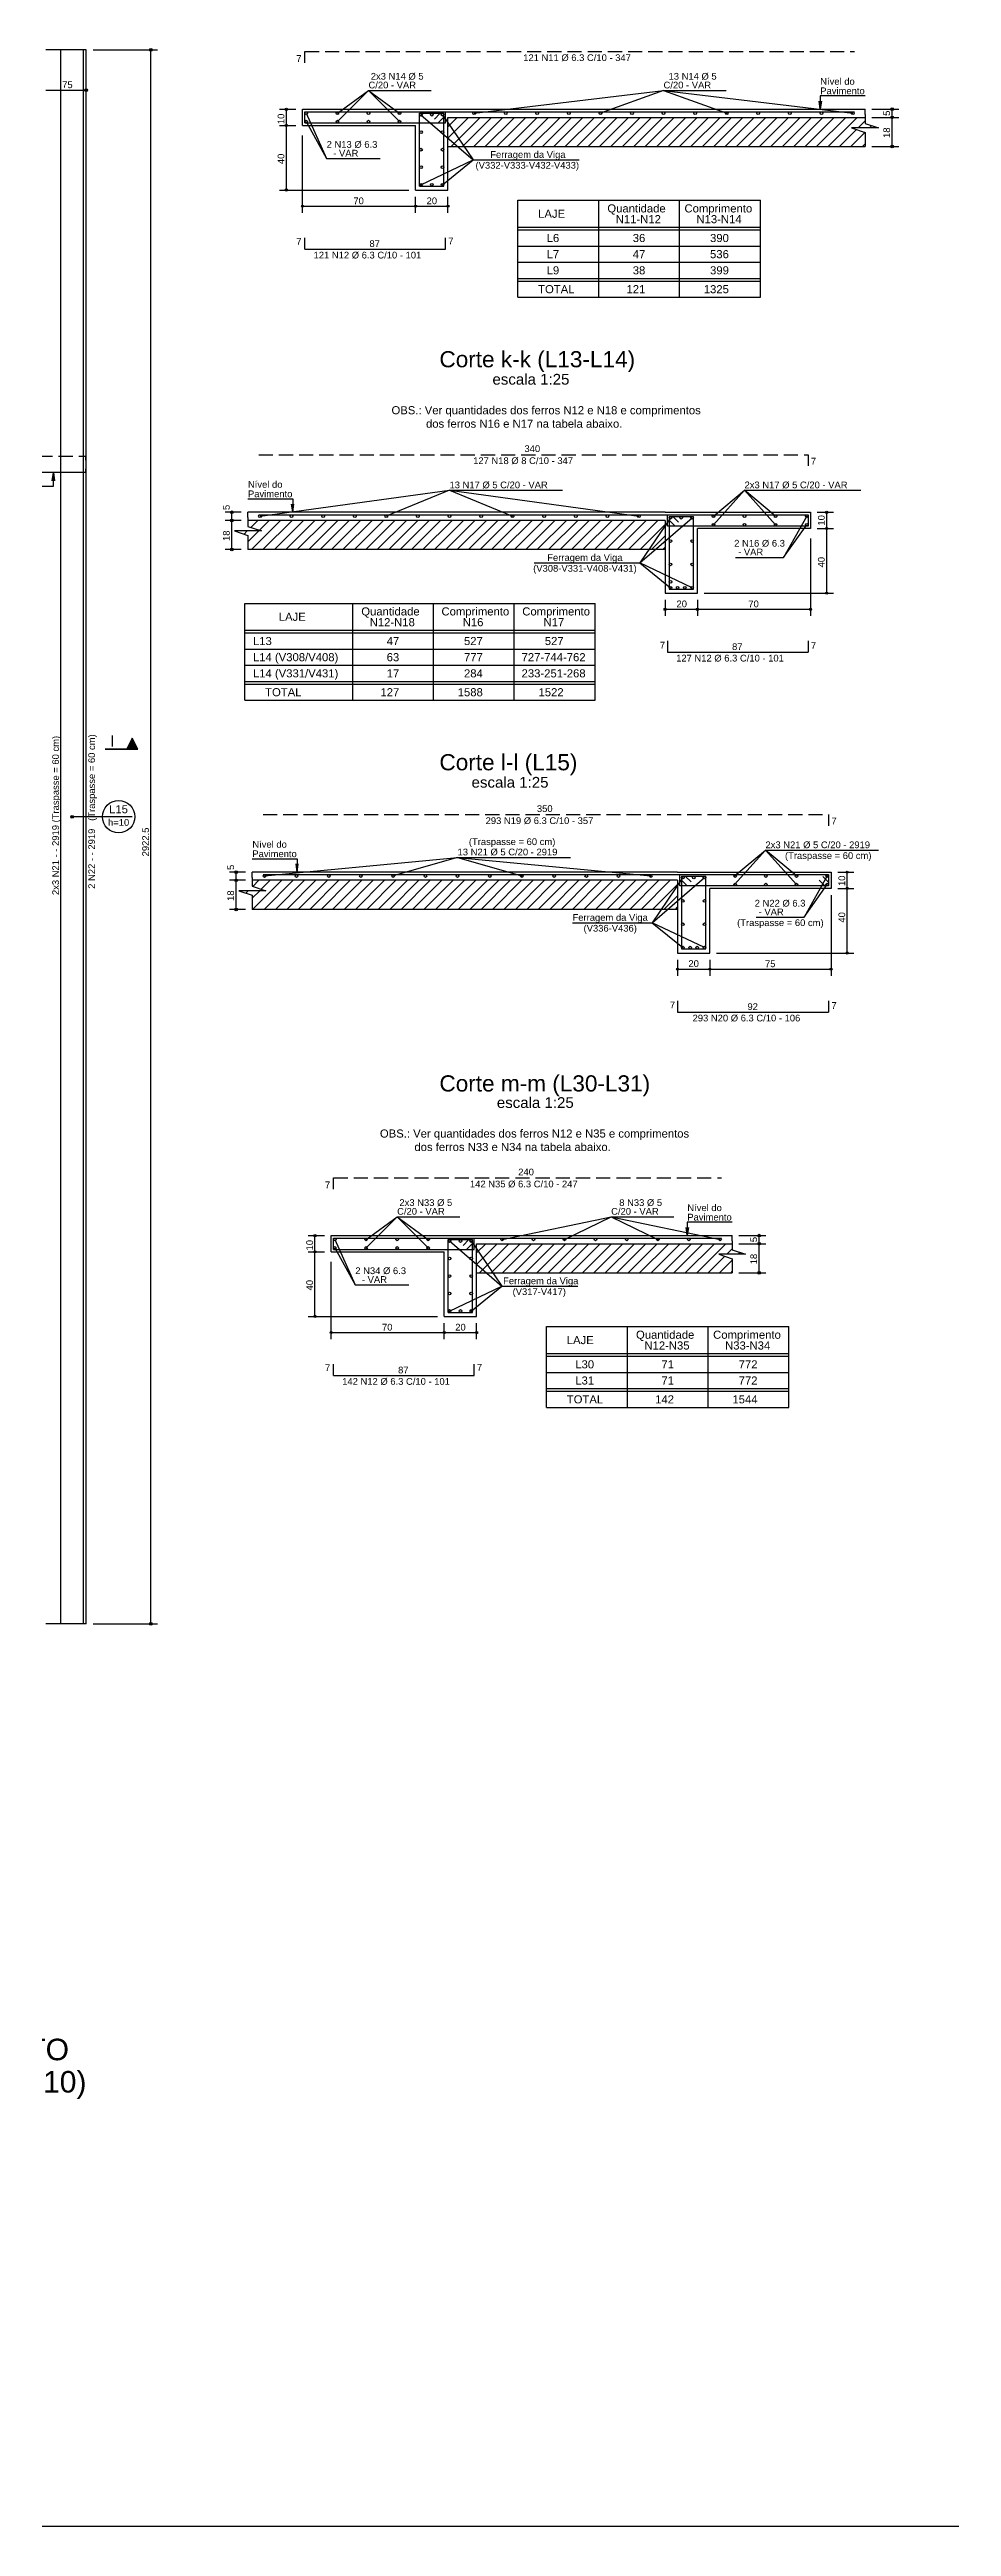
# Model space of a CAD drawing. Extents: x 544 to 914, y -40 to 56.
# Drawn here: x 828.2 to 850.5, y -39.5 to 21.8 of the extents above; entities that cross this region are included whole.
import ezdxf

# ---------------------------------------------------------------- set-up
doc = ezdxf.new("R2010")
doc.units = 0
doc.header["$LTSCALE"] = 0.5
doc.header["$MEASUREMENT"] = 0
doc.linetypes.add('ESTILO_TQS_0001', pattern=[1, 0.7, -0.3])
doc.layers.get('0').update_dxf_attribs({"linetype": 'CONTINUOUS'})
for name, color, linetype in [('2', 1, 'CONTINUOUS'), ('3', 1, 'CONTINUOUS'), ('6', 6, 'CONTINUOUS')]:
    doc.layers.add(name, color=color, linetype=linetype)
doc.styles.add('TQS_ARIAL', font='arial.ttf')

msp = doc.modelspace()

# ---------------------------------------------------------------- linework, layer by layer
msp.add_lwpolyline([(783.812, 56.041), (914.246, 56.041), (914.246, -39.528), (783.812, -39.528)], close=True)
at = {"layer": '2', "linetype": 'Continuous'}
for p, q in [((829.122, 21.778), (828.122, 21.778)), ((829.122, -17.188), (829.122, 21.778)), ((829.288, 21.778), (830.888, 21.778)), ((830.722, -17.188), (830.722, 21.778)), ((828.122, 20.778), (829.122, 20.778)), ((833.907, 20.305), (834.307, 20.305)), ((834.074, 19.905), (834.074, 20.305)), ((834.474, 20.305), (837.274, 20.305)), ((834.474, 19.905), (834.474, 20.305)), ((835.337, 20.211), (836.107, 20.771)), ((836.107, 20.771), (835.337, 19.998)), ((836.107, 20.771), (837.657, 20.771)), ((836.107, 20.771), (836.877, 20.211)), ((836.877, 19.998), (836.107, 20.771)), ((837.274, 20.305), (838.074, 20.305)), ((838.074, 20.305), (848.4, 20.305)), ((838.722, 20.211), (843.411, 20.771)), ((843.411, 20.771), (841.848, 20.211)), ((843.411, 20.771), (844.961, 20.771)), ((843.411, 20.771), (848.1, 20.211)), ((843.411, 20.771), (844.974, 20.211)), ((848.4, 20.178), (848.4, 20.305)), ((848.567, 20.305), (849.234, 20.305)), ((849.067, 20.105), (849.067, 20.305)), ((833.907, 19.905), (834.307, 19.905)), ((834.074, 18.305), (834.074, 19.905)), ((834.474, 19.905), (837.274, 19.905)), ((834.474, 17.738), (834.474, 19.658)), ((834.567, 20.211), (835.072, 19.084)), ((834.567, 19.998), (835.072, 19.084)), ((837.274, 18.305), (837.274, 19.905)), ((837.407, 20.171), (838.701, 19.051)), ((837.94, 20.171), (838.701, 19.051)), ((838.074, 18.305), (838.074, 20.105)), ((838.074, 20.105), (848.4, 20.105)), ((838.074, 19.591), (838.587, 20.105)), ((838.074, 19.874), (838.304, 20.105)), ((838.15, 19.385), (838.87, 20.105)), ((838.433, 19.385), (839.153, 20.105)), ((838.715, 19.385), (839.435, 20.105)), ((838.998, 19.385), (839.718, 20.105)), ((839.281, 19.385), (840.001, 20.105)), ((839.564, 19.385), (840.284, 20.105)), ((839.847, 19.385), (840.567, 20.105)), ((840.13, 19.385), (840.85, 20.105)), ((840.412, 19.385), (841.132, 20.105)), ((840.695, 19.385), (841.415, 20.105)), ((840.978, 19.385), (841.698, 20.105)), ((841.261, 19.385), (841.981, 20.105)), ((841.544, 19.385), (842.264, 20.105)), ((841.827, 19.385), (842.547, 20.105)), ((842.11, 19.385), (842.83, 20.105)), ((842.392, 19.385), (843.112, 20.105)), ((842.675, 19.385), (843.395, 20.105)), ((842.958, 19.385), (843.678, 20.105)), ((843.241, 19.385), (843.961, 20.105)), ((843.524, 19.385), (844.244, 20.105)), ((843.807, 19.385), (844.527, 20.105)), ((844.089, 19.385), (844.809, 20.105)), ((844.372, 19.385), (845.092, 20.105)), ((844.655, 19.385), (845.375, 20.105)), ((844.938, 19.385), (845.658, 20.105)), ((845.221, 19.385), (845.941, 20.105)), ((845.504, 19.385), (846.224, 20.105)), ((845.786, 19.385), (846.506, 20.105)), ((846.069, 19.385), (846.789, 20.105)), ((846.352, 19.385), (847.072, 20.105)), ((846.635, 19.385), (847.355, 20.105)), ((846.918, 19.385), (847.638, 20.105)), ((847.201, 19.385), (847.921, 20.105)), ((847.484, 19.385), (848.204, 20.105)), ((847.766, 19.385), (848.187, 19.805)), ((848.049, 19.385), (848.399, 19.734)), ((848.226, 19.845), (848.4, 20.018)), ((848.509, 19.845), (848.565, 19.901)), ((848.567, 20.105), (849.234, 20.105)), ((849.067, 19.385), (849.067, 20.105)), ((835.072, 19.084), (836.397, 19.084)), ((837.407, 18.438), (838.701, 19.051)), ((837.94, 18.438), (838.701, 19.051)), ((838.074, 19.385), (848.4, 19.385)), ((838.701, 19.051), (841.322, 19.051)), ((848.332, 19.385), (848.4, 19.453)), ((848.4, 19.511), (848.4, 19.385)), ((848.567, 19.385), (849.234, 19.385)), ((833.907, 18.305), (837.107, 18.305)), ((834.474, 17.905), (837.274, 17.905)), ((837.274, 18.305), (838.074, 18.305)), ((837.274, 17.738), (837.274, 18.138)), ((837.274, 17.905), (838.074, 17.905)), ((838.074, 17.738), (838.074, 18.138)), ((839.807, 18.051), (845.807, 18.051)), ((839.807, 16.118), (839.807, 18.051)), ((839.807, 16.118), (839.807, 17.785)), ((841.807, 16.118), (841.807, 18.051)), ((841.807, 16.118), (841.807, 17.785)), ((841.807, 16.118), (841.807, 17.785)), ((841.807, 16.118), (841.807, 17.785)), ((843.807, 16.118), (843.807, 18.051)), ((843.807, 16.118), (843.807, 17.785)), ((843.807, 16.118), (843.807, 17.785)), ((845.807, 16.118), (845.807, 18.051)), ((845.807, 16.118), (845.807, 17.785)), ((839.807, 17.385), (845.807, 17.385)), ((839.807, 17.385), (841.807, 17.385)), ((839.807, 17.318), (845.807, 17.318)), ((839.807, 17.318), (841.807, 17.318)), ((839.807, 16.918), (845.807, 16.918)), ((839.807, 16.518), (845.807, 16.518)), ((839.807, 15.651), (839.807, 16.118)), ((839.807, 15.651), (839.807, 16.118)), ((839.807, 16.118), (845.807, 16.118)), ((839.807, 16.051), (845.807, 16.051)), ((841.807, 15.651), (841.807, 16.118)), ((841.807, 15.651), (841.807, 16.118)), ((841.807, 15.651), (841.807, 16.118)), ((841.807, 15.651), (841.807, 16.118)), ((841.807, 15.651), (841.807, 16.118)), ((843.807, 15.651), (843.807, 16.118)), ((843.807, 15.651), (843.807, 16.118)), ((843.807, 15.651), (843.807, 16.118)), ((843.807, 15.651), (843.807, 16.118)), ((845.807, 15.651), (845.807, 16.118)), ((845.807, 15.651), (845.807, 16.118)), ((839.807, 15.651), (845.807, 15.651)), ((839.807, 15.651), (841.807, 15.651)), ((833.422, 10.235), (838.112, 10.873)), ((838.112, 10.873), (836.549, 10.235)), ((838.112, 10.873), (840.908, 10.873)), ((838.112, 10.873), (842.802, 10.235)), ((838.112, 10.873), (839.675, 10.235)), ((844.646, 10.235), (845.416, 10.873)), ((845.416, 10.873), (844.646, 10.022)), ((845.416, 10.873), (848.293, 10.873)), ((846.186, 10.235), (845.416, 10.873)), ((845.416, 10.873), (846.186, 10.022)), ((832.956, 10.328), (832.556, 10.328)), ((832.956, 10.128), (832.556, 10.128)), ((832.722, 10.128), (832.722, 10.328)), ((832.722, 9.408), (832.722, 10.128)), ((832.816, 9.859), (832.825, 9.868)), ((833.028, 9.789), (833.108, 9.868)), ((843.449, 10.328), (833.122, 10.328)), ((833.122, 10.202), (833.122, 10.328)), ((843.449, 10.128), (833.122, 10.128)), ((833.122, 9.6), (833.391, 9.868)), ((833.195, 9.955), (833.368, 10.128)), ((833.213, 9.408), (833.933, 10.128)), ((833.407, 9.885), (833.651, 10.128)), ((833.496, 9.408), (834.216, 10.128)), ((833.779, 9.408), (834.499, 10.128)), ((834.062, 9.408), (834.782, 10.128)), ((834.345, 9.408), (835.065, 10.128)), ((834.628, 9.408), (835.348, 10.128)), ((834.91, 9.408), (835.63, 10.128)), ((835.193, 9.408), (835.913, 10.128)), ((835.476, 9.408), (836.196, 10.128)), ((835.759, 9.408), (836.479, 10.128)), ((836.042, 9.408), (836.762, 10.128)), ((836.325, 9.408), (837.045, 10.128)), ((836.608, 9.408), (837.328, 10.128)), ((836.89, 9.408), (837.61, 10.128)), ((837.173, 9.408), (837.893, 10.128)), ((837.456, 9.408), (838.176, 10.128)), ((837.739, 9.408), (838.459, 10.128)), ((838.022, 9.408), (838.742, 10.128)), ((838.305, 9.408), (839.025, 10.128)), ((838.587, 9.408), (839.307, 10.128)), ((838.87, 9.408), (839.59, 10.128)), ((839.153, 9.408), (839.873, 10.128)), ((839.436, 9.408), (840.156, 10.128)), ((839.719, 9.408), (840.439, 10.128)), ((840.002, 9.408), (840.722, 10.128)), ((840.285, 9.408), (841.005, 10.128)), ((840.567, 9.408), (841.287, 10.128)), ((840.85, 9.408), (841.57, 10.128)), ((841.133, 9.408), (841.853, 10.128)), ((841.416, 9.408), (842.136, 10.128)), ((841.699, 9.408), (842.419, 10.128)), ((841.982, 9.408), (842.702, 10.128)), ((842.264, 9.408), (842.984, 10.128)), ((842.547, 9.408), (843.267, 10.128)), ((843.582, 10.195), (842.822, 9.075)), ((842.822, 9.075), (844.116, 10.195)), ((842.83, 9.408), (843.449, 10.027)), ((843.449, 10.328), (844.249, 10.328)), ((843.449, 10.128), (843.449, 8.328)), ((844.249, 10.328), (847.049, 10.328)), ((847.049, 9.928), (844.249, 9.928)), ((844.249, 8.328), (844.249, 9.928)), ((846.956, 10.235), (846.384, 9.212)), ((846.384, 9.212), (846.956, 10.022)), ((847.049, 10.328), (847.049, 9.928)), ((847.216, 10.328), (847.616, 10.328)), ((847.216, 9.928), (847.616, 9.928)), ((847.449, 9.928), (847.449, 10.328)), ((847.449, 8.328), (847.449, 9.928)), ((832.956, 9.408), (832.556, 9.408)), ((833.122, 9.535), (833.122, 9.408)), ((843.449, 9.408), (833.122, 9.408)), ((843.113, 9.408), (843.449, 9.744)), ((843.396, 9.408), (843.449, 9.462)), ((845.195, 9.212), (846.384, 9.212)), ((847.049, 9.682), (847.049, 7.762)), ((840.208, 9.075), (842.822, 9.075)), ((842.822, 9.075), (843.582, 8.462)), ((844.116, 8.462), (842.822, 9.075)), ((833.049, 8.075), (841.716, 8.075)), ((833.049, 5.675), (833.049, 8.075)), ((835.716, 5.675), (835.716, 8.075)), ((837.716, 5.675), (837.716, 8.075)), ((839.716, 5.675), (839.716, 8.075)), ((841.716, 5.675), (841.716, 8.075)), ((843.449, 8.328), (844.249, 8.328)), ((843.449, 8.162), (843.449, 7.762)), ((844.249, 8.162), (844.249, 7.762)), ((844.416, 8.328), (847.616, 8.328)), ((833.049, 6.142), (833.049, 7.808)), ((833.049, 7.408), (841.716, 7.408)), ((833.049, 7.408), (835.716, 7.408)), ((835.716, 6.142), (835.716, 7.808)), ((835.716, 6.142), (835.716, 7.808)), ((835.716, 6.142), (835.716, 7.808)), ((837.716, 6.142), (837.716, 7.808)), ((837.716, 6.142), (837.716, 7.808)), ((841.716, 6.142), (841.716, 7.808)), ((843.449, 7.928), (844.249, 7.928)), ((844.249, 7.928), (847.049, 7.928)), ((833.049, 7.342), (841.716, 7.342)), ((833.049, 7.342), (835.716, 7.342)), ((833.049, 6.942), (841.716, 6.942)), ((833.049, 6.542), (841.716, 6.542)), ((833.049, 6.142), (841.716, 6.142)), ((833.049, 6.075), (841.716, 6.075)), ((833.049, 5.675), (841.716, 5.675)), ((833.049, 5.675), (835.716, 5.675)), ((829.455, 2.793), (828.775, 2.793)), ((845.164, 1.326), (845.934, 1.964)), ((845.934, 1.964), (845.164, 1.112)), ((845.934, 1.964), (848.734, 1.964)), ((846.704, 1.326), (845.934, 1.964)), ((845.934, 1.964), (846.704, 1.112)), ((833.064, 1.419), (832.664, 1.419)), ((832.83, 1.219), (832.83, 1.419)), ((843.757, 1.419), (833.23, 1.419)), ((833.23, 1.292), (833.23, 1.419)), ((833.53, 1.326), (838.312, 1.786)), ((838.312, 1.786), (836.718, 1.326)), ((838.312, 1.786), (841.108, 1.786)), ((838.312, 1.786), (843.093, 1.326)), ((838.312, 1.786), (839.906, 1.326)), ((843.89, 1.286), (843.13, 0.166)), ((843.13, 0.166), (844.424, 1.286)), ((843.757, 1.419), (844.557, 1.419)), ((844.557, 1.419), (847.557, 1.419)), ((847.464, 1.326), (846.892, 0.303)), ((847.557, 1.419), (847.557, 1.019)), ((847.724, 1.419), (848.124, 1.419)), ((847.957, 1.019), (847.957, 1.419)), ((833.064, 1.219), (832.664, 1.219)), ((832.83, 0.499), (832.83, 1.219)), ((833.074, 0.9), (833.133, 0.959)), ((843.757, 1.219), (833.23, 1.219)), ((833.23, 0.773), (833.416, 0.959)), ((833.23, 0.626), (833.23, 0.499)), ((833.239, 0.499), (833.959, 1.219)), ((833.241, 1.067), (833.393, 1.219)), ((833.453, 0.996), (833.676, 1.219)), ((833.522, 0.499), (834.242, 1.219)), ((833.804, 0.499), (834.524, 1.219)), ((834.087, 0.499), (834.807, 1.219)), ((834.37, 0.499), (835.09, 1.219)), ((834.653, 0.499), (835.373, 1.219)), ((834.936, 0.499), (835.656, 1.219)), ((835.219, 0.499), (835.939, 1.219)), ((835.502, 0.499), (836.222, 1.219)), ((835.784, 0.499), (836.504, 1.219)), ((836.067, 0.499), (836.787, 1.219)), ((836.35, 0.499), (837.07, 1.219)), ((836.633, 0.499), (837.353, 1.219)), ((836.916, 0.499), (837.636, 1.219)), ((837.199, 0.499), (837.919, 1.219)), ((837.481, 0.499), (838.201, 1.219)), ((837.764, 0.499), (838.484, 1.219)), ((838.047, 0.499), (838.767, 1.219)), ((838.33, 0.499), (839.05, 1.219)), ((838.613, 0.499), (839.333, 1.219)), ((838.896, 0.499), (839.616, 1.219)), ((839.178, 0.499), (839.898, 1.219)), ((839.461, 0.499), (840.181, 1.219)), ((839.744, 0.499), (840.464, 1.219)), ((840.027, 0.499), (840.747, 1.219)), ((840.31, 0.499), (841.03, 1.219)), ((840.593, 0.499), (841.313, 1.219)), ((840.876, 0.499), (841.596, 1.219)), ((841.158, 0.499), (841.878, 1.219)), ((841.441, 0.499), (842.161, 1.219)), ((841.724, 0.499), (842.444, 1.219)), ((842.007, 0.499), (842.727, 1.219)), ((842.29, 0.499), (843.01, 1.219)), ((842.573, 0.499), (843.293, 1.219)), ((842.855, 0.499), (843.575, 1.219)), ((843.138, 0.499), (843.757, 1.118)), ((843.421, 0.499), (843.757, 0.835)), ((843.757, 1.219), (843.757, -0.581)), ((847.557, 1.019), (844.557, 1.019)), ((844.557, -0.581), (844.557, 1.019)), ((846.892, 0.303), (847.464, 1.112)), ((847.557, 0.852), (847.557, -1.148)), ((847.724, 1.019), (848.124, 1.019)), ((847.957, -0.581), (847.957, 1.019)), ((833.064, 0.499), (832.664, 0.499)), ((843.757, 0.499), (833.23, 0.499)), ((841.158, 0.166), (843.13, 0.166)), ((843.13, 0.166), (843.89, -0.448)), ((844.424, -0.448), (843.13, 0.166)), ((843.704, 0.499), (843.757, 0.552)), ((845.703, 0.303), (846.892, 0.303)), ((843.757, -0.581), (844.557, -0.581)), ((844.724, -0.581), (848.124, -0.581)), ((843.757, -0.748), (843.757, -1.148)), ((843.757, -0.981), (844.557, -0.981)), ((844.557, -0.748), (844.557, -1.148)), ((844.557, -0.981), (847.557, -0.981)), ((836.046, -7.669), (836.816, -7.109)), ((836.816, -7.109), (836.046, -7.882)), ((836.816, -7.109), (838.366, -7.109)), ((836.816, -7.109), (837.586, -7.669)), ((837.586, -7.882), (836.816, -7.109)), ((839.419, -7.669), (842.114, -7.109)), ((840.959, -7.669), (842.114, -7.109)), ((842.114, -7.109), (843.664, -7.109)), ((842.114, -7.109), (844.809, -7.669)), ((842.114, -7.109), (843.269, -7.669)), ((834.616, -7.576), (835.016, -7.576)), ((834.783, -7.976), (834.783, -7.576)), ((835.183, -7.576), (837.983, -7.576)), ((835.183, -7.976), (835.183, -7.576)), ((835.276, -7.669), (835.781, -8.796)), ((835.276, -7.882), (835.781, -8.796)), ((837.983, -7.576), (838.783, -7.576)), ((838.116, -7.709), (839.41, -8.829)), ((838.649, -7.709), (839.41, -8.829)), ((838.783, -7.576), (845.109, -7.576)), ((838.783, -9.576), (838.783, -7.776)), ((838.783, -8.289), (839.296, -7.776)), ((838.783, -8.006), (839.013, -7.776)), ((838.783, -7.776), (845.109, -7.776)), ((838.859, -8.496), (839.579, -7.776)), ((839.142, -8.496), (839.862, -7.776)), ((839.424, -8.496), (840.144, -7.776)), ((839.707, -8.496), (840.427, -7.776)), ((839.99, -8.496), (840.71, -7.776)), ((840.273, -8.496), (840.993, -7.776)), ((840.556, -8.496), (841.276, -7.776)), ((840.839, -8.496), (841.559, -7.776)), ((841.122, -8.496), (841.842, -7.776)), ((841.404, -8.496), (842.124, -7.776)), ((841.687, -8.496), (842.407, -7.776)), ((841.97, -8.496), (842.69, -7.776)), ((842.253, -8.496), (842.973, -7.776)), ((842.536, -8.496), (843.256, -7.776)), ((842.819, -8.496), (843.539, -7.776)), ((843.101, -8.496), (843.821, -7.776)), ((843.384, -8.496), (844.104, -7.776)), ((843.667, -8.496), (844.387, -7.776)), ((843.95, -8.496), (844.67, -7.776)), ((844.233, -8.496), (844.953, -7.776)), ((844.976, -8.036), (845.109, -7.902)), ((845.109, -7.702), (845.109, -7.576)), ((845.276, -7.576), (845.943, -7.576)), ((845.276, -7.776), (845.943, -7.776)), ((845.776, -7.776), (845.776, -7.576)), ((845.776, -8.496), (845.776, -7.776)), ((834.616, -7.976), (835.016, -7.976)), ((834.783, -9.576), (834.783, -7.976)), ((835.183, -7.976), (837.983, -7.976)), ((835.183, -10.142), (835.183, -8.222)), ((837.983, -9.576), (837.983, -7.976)), ((838.783, -8.496), (845.109, -8.496)), ((844.516, -8.496), (844.926, -8.085)), ((844.798, -8.496), (845.109, -8.185)), ((845.081, -8.496), (845.109, -8.468)), ((845.109, -8.369), (845.109, -8.496)), ((845.258, -8.036), (845.305, -7.989)), ((845.276, -8.496), (845.943, -8.496)), ((835.781, -8.796), (837.106, -8.796)), ((838.116, -9.442), (839.41, -8.829)), ((838.649, -9.442), (839.41, -8.829)), ((839.41, -8.829), (841.29, -8.829)), ((834.616, -9.576), (837.816, -9.576)), ((837.983, -9.576), (838.783, -9.576)), ((837.983, -10.142), (837.983, -9.742)), ((838.783, -10.142), (838.783, -9.742)), ((835.183, -9.976), (837.983, -9.976)), ((837.983, -9.976), (838.783, -9.976)), ((840.516, -9.829), (846.516, -9.829)), ((840.516, -11.362), (840.516, -9.829)), ((840.516, -11.362), (840.516, -10.096)), ((842.516, -11.362), (842.516, -9.829)), ((842.516, -11.362), (842.516, -10.096)), ((842.516, -11.362), (842.516, -10.096)), ((842.516, -11.362), (842.516, -10.096)), ((844.516, -11.362), (844.516, -9.829)), ((844.516, -11.362), (844.516, -10.096)), ((844.516, -11.362), (844.516, -10.096)), ((846.516, -11.362), (846.516, -9.829)), ((846.516, -11.362), (846.516, -10.096)), ((840.516, -10.496), (846.516, -10.496)), ((840.516, -10.496), (842.516, -10.496)), ((840.516, -10.562), (846.516, -10.562)), ((840.516, -10.562), (842.516, -10.562)), ((840.516, -10.962), (846.516, -10.962)), ((840.516, -11.829), (840.516, -11.362)), ((840.516, -11.829), (840.516, -11.362)), ((840.516, -11.362), (846.516, -11.362)), ((840.516, -11.429), (846.516, -11.429)), ((842.516, -11.829), (842.516, -11.362)), ((842.516, -11.829), (842.516, -11.362)), ((842.516, -11.829), (842.516, -11.362)), ((842.516, -11.829), (842.516, -11.362)), ((842.516, -11.829), (842.516, -11.362)), ((844.516, -11.829), (844.516, -11.362)), ((844.516, -11.829), (844.516, -11.362)), ((844.516, -11.829), (844.516, -11.362)), ((844.516, -11.829), (844.516, -11.362)), ((846.516, -11.829), (846.516, -11.362)), ((846.516, -11.829), (846.516, -11.362)), ((840.516, -11.829), (846.516, -11.829)), ((840.516, -11.829), (842.516, -11.829)), ((829.122, -17.188), (828.122, -17.188)), ((829.288, -17.188), (830.888, -17.188))]:
    msp.add_line(p, q, dxfattribs=at)
for points in [[(848.4, 20.638), (847.29, 20.638), (847.29, 20.305), (847.317, 20.509), (847.29, 20.305), (847.263, 20.509)], [(848.4, 20.178), (848.4, 19.956), (848.734, 19.845), (848.067, 19.845), (848.4, 19.733), (848.4, 19.511)], [(826.855, 10.976), (828.308, 10.976), (828.308, 11.314), (828.281, 11.109), (828.308, 11.314), (828.335, 11.109)], [(833.122, 10.662), (834.232, 10.662), (834.232, 10.328), (834.205, 10.533), (834.232, 10.328), (834.259, 10.533)], [(833.122, 10.202), (833.122, 9.98), (833.456, 9.868), (832.789, 9.868), (833.122, 9.757), (833.122, 9.535)], [(833.23, 1.292), (833.23, 1.07), (833.564, 0.959), (832.897, 0.959), (833.23, 0.848), (833.23, 0.626)], [(833.23, 1.752), (834.34, 1.752), (834.34, 1.419), (834.314, 1.624), (834.34, 1.419), (834.367, 1.624)], [(845.109, -7.242), (843.999, -7.242), (843.999, -7.576), (844.026, -7.371), (843.999, -7.576), (843.972, -7.371)], [(845.109, -7.702), (845.109, -7.924), (845.443, -8.036), (844.776, -8.036), (845.109, -8.147), (845.109, -8.369)]]:
    msp.add_lwpolyline(points, dxfattribs=at)
for centre, radius in [((830.722, 21.778), 0.0331), ((830.722, 21.778), 0.0165), ((829.122, 20.778), 0.0331), ((829.122, 20.778), 0.0165), ((834.074, 20.305), 0.0267), ((834.074, 20.305), 0.0133), ((834.567, 20.211), 0.0333), ((835.337, 20.211), 0.0333), ((836.107, 20.211), 0.0333), ((836.877, 20.211), 0.0333), ((838.722, 20.211), 0.0333), ((839.504, 20.211), 0.0333), ((840.285, 20.211), 0.0333), ((841.067, 20.211), 0.0333), ((841.848, 20.211), 0.0333), ((842.63, 20.211), 0.0333), ((843.411, 20.211), 0.0333), ((844.193, 20.211), 0.0333), ((844.974, 20.211), 0.0333), ((845.756, 20.211), 0.0333), ((846.537, 20.211), 0.0333), ((847.319, 20.211), 0.0333), ((848.1, 20.211), 0.0333), ((849.067, 20.305), 0.0331), ((849.067, 20.305), 0.0165), ((834.074, 19.905), 0.0267), ((834.074, 19.905), 0.0267), ((834.074, 19.905), 0.0133), ((834.074, 19.905), 0.0133), ((834.567, 19.998), 0.0333), ((835.337, 19.998), 0.0333), ((836.107, 19.998), 0.0333), ((836.877, 19.998), 0.0333), ((837.407, 20.171), 0.0333), ((837.407, 19.738), 0.0333), ((837.674, 20.171), 0.0333), ((837.94, 20.171), 0.0333), ((837.94, 19.738), 0.0333), ((849.067, 20.105), 0.0331), ((849.067, 20.105), 0.0331), ((849.067, 20.105), 0.0165), ((849.067, 20.105), 0.0165), ((837.407, 19.305), 0.0333), ((837.94, 19.305), 0.0333), ((849.067, 19.385), 0.0331), ((849.067, 19.385), 0.0165), ((837.407, 18.871), 0.0333), ((837.407, 18.438), 0.0333), ((837.674, 18.438), 0.0333), ((837.94, 18.871), 0.0333), ((837.94, 18.438), 0.0333), ((834.074, 18.305), 0.0267), ((834.074, 18.305), 0.0133), ((834.474, 17.905), 0.0267), ((834.474, 17.905), 0.0133), ((837.274, 17.905), 0.0267), ((837.274, 17.905), 0.0267), ((837.274, 17.905), 0.0133), ((837.274, 17.905), 0.0133), ((838.074, 17.905), 0.0267), ((838.074, 17.905), 0.0133), ((832.722, 10.328), 0.0331), ((832.722, 10.128), 0.0331), ((832.722, 10.128), 0.0331), ((832.722, 10.328), 0.0165), ((832.722, 10.128), 0.0165), ((832.722, 10.128), 0.0165), ((833.422, 10.235), 0.0333), ((834.204, 10.235), 0.0333), ((834.986, 10.235), 0.0333), ((835.767, 10.235), 0.0333), ((836.549, 10.235), 0.0333), ((837.33, 10.235), 0.0333), ((838.112, 10.235), 0.0333), ((838.894, 10.235), 0.0333), ((839.675, 10.235), 0.0333), ((840.457, 10.235), 0.0333), ((841.239, 10.235), 0.0333), ((842.02, 10.235), 0.0333), ((842.802, 10.235), 0.0333), ((843.582, 10.195), 0.0333), ((843.849, 10.195), 0.0333), ((844.116, 10.195), 0.0333), ((844.646, 10.235), 0.0333), ((844.646, 10.022), 0.0333), ((845.416, 10.235), 0.0333), ((845.416, 10.022), 0.0333), ((846.186, 10.235), 0.0333), ((846.186, 10.022), 0.0333), ((846.956, 10.235), 0.0333), ((846.956, 10.022), 0.0333), ((847.449, 10.328), 0.0267), ((847.449, 9.928), 0.0267), ((847.449, 9.928), 0.0267), ((847.449, 10.328), 0.0133), ((847.449, 9.928), 0.0133), ((847.449, 9.928), 0.0133), ((832.722, 9.408), 0.0331), ((832.722, 9.408), 0.0165), ((843.582, 9.617), 0.0333), ((844.116, 9.617), 0.0333), ((843.582, 9.04), 0.0333), ((843.582, 8.608), 0.0333), ((844.116, 9.04), 0.0333), ((843.582, 8.462), 0.0333), ((843.76, 8.462), 0.0333), ((843.938, 8.462), 0.0333), ((844.116, 8.462), 0.0333), ((847.449, 8.328), 0.0267), ((847.449, 8.328), 0.0133), ((843.449, 7.928), 0.0267), ((843.449, 7.928), 0.0133), ((844.249, 7.928), 0.0267), ((844.249, 7.928), 0.0267), ((844.249, 7.928), 0.0133), ((844.249, 7.928), 0.0133), ((847.049, 7.928), 0.0267), ((847.049, 7.928), 0.0133), ((828.775, 2.793), 0.0331), ((828.775, 2.793), 0.0165), ((832.83, 1.419), 0.0331), ((832.83, 1.219), 0.0331), ((832.83, 1.219), 0.0331), ((832.83, 1.419), 0.0165), ((832.83, 1.219), 0.0165), ((832.83, 1.219), 0.0165), ((833.53, 1.326), 0.0333), ((834.327, 1.326), 0.0333), ((835.124, 1.326), 0.0333), ((835.921, 1.326), 0.0333), ((836.718, 1.326), 0.0333), ((837.515, 1.326), 0.0333), ((838.312, 1.326), 0.0333), ((839.109, 1.326), 0.0333), ((839.906, 1.326), 0.0333), ((840.703, 1.326), 0.0333), ((841.5, 1.326), 0.0333), ((842.297, 1.326), 0.0333), ((843.093, 1.326), 0.0333), ((843.89, 1.286), 0.0333), ((844.157, 1.286), 0.0333), ((844.424, 1.286), 0.0333), ((845.184, 1.326), 0.0333), ((845.944, 1.326), 0.0333), ((846.704, 1.326), 0.0333), ((847.464, 1.326), 0.0333), ((847.957, 1.419), 0.0267), ((847.957, 1.419), 0.0133), ((843.89, 0.708), 0.0333), ((844.424, 0.708), 0.0333), ((845.184, 1.112), 0.0333), ((845.944, 1.112), 0.0333), ((846.704, 1.112), 0.0333), ((847.464, 1.112), 0.0333), ((847.957, 1.019), 0.0267), ((847.957, 1.019), 0.0267), ((847.957, 1.019), 0.0133), ((847.957, 1.019), 0.0133), ((832.83, 0.499), 0.0331), ((832.83, 0.499), 0.0165), ((843.89, 0.13), 0.0333), ((844.424, 0.13), 0.0333), ((843.89, -0.448), 0.0333), ((844.068, -0.448), 0.0333), ((844.246, -0.448), 0.0333), ((844.424, -0.448), 0.0333), ((847.957, -0.581), 0.0267), ((847.957, -0.581), 0.0133), ((843.757, -0.981), 0.0267), ((843.757, -0.981), 0.0133), ((844.557, -0.981), 0.0267), ((844.557, -0.981), 0.0267), ((844.557, -0.981), 0.0133), ((844.557, -0.981), 0.0133), ((847.557, -0.981), 0.0267), ((847.557, -0.981), 0.0133), ((834.783, -7.576), 0.0267), ((834.783, -7.976), 0.0267), ((834.783, -7.976), 0.0267), ((834.783, -7.576), 0.0133), ((834.783, -7.976), 0.0133), ((834.783, -7.976), 0.0133), ((835.276, -7.669), 0.0333), ((835.276, -7.882), 0.0333), ((836.046, -7.669), 0.0333), ((836.046, -7.882), 0.0333), ((836.816, -7.669), 0.0333), ((836.816, -7.882), 0.0333), ((837.586, -7.669), 0.0333), ((837.586, -7.882), 0.0333), ((838.116, -7.709), 0.0333), ((838.383, -7.709), 0.0333), ((838.649, -7.709), 0.0333), ((839.419, -7.669), 0.0333), ((840.189, -7.669), 0.0333), ((840.959, -7.669), 0.0333), ((841.729, -7.669), 0.0333), ((842.499, -7.669), 0.0333), ((843.269, -7.669), 0.0333), ((844.039, -7.669), 0.0333), ((844.809, -7.669), 0.0333), ((845.776, -7.576), 0.0331), ((845.776, -7.776), 0.0331), ((845.776, -7.776), 0.0331), ((845.776, -7.576), 0.0165), ((845.776, -7.776), 0.0165), ((845.776, -7.776), 0.0165), ((838.116, -8.142), 0.0333), ((838.116, -8.576), 0.0333), ((838.649, -8.142), 0.0333), ((838.649, -8.576), 0.0333), ((845.776, -8.496), 0.0331), ((845.776, -8.496), 0.0165), ((838.116, -9.009), 0.0333), ((838.649, -9.009), 0.0333), ((834.783, -9.576), 0.0267), ((834.783, -9.576), 0.0133), ((838.116, -9.442), 0.0333), ((838.383, -9.442), 0.0333), ((838.649, -9.442), 0.0333), ((835.183, -9.976), 0.0267), ((835.183, -9.976), 0.0133), ((837.983, -9.976), 0.0267), ((837.983, -9.976), 0.0267), ((837.983, -9.976), 0.0133), ((837.983, -9.976), 0.0133), ((838.783, -9.976), 0.0267), ((838.783, -9.976), 0.0133), ((830.722, -17.188), 0.0331), ((830.722, -17.188), 0.0331), ((830.722, -17.188), 0.0165), ((830.722, -17.188), 0.0165)]:
    msp.add_circle(centre, radius, dxfattribs=at)
at = {"layer": '3', "linetype": 'Continuous'}
for p, q in [((834.534, 19.965), (834.534, 20.245)), ((834.534, 20.245), (848.134, 20.245)), ((838.014, 19.965), (838.014, 20.245)), ((834.534, 19.965), (838.014, 19.965)), ((837.374, 18.405), (837.374, 20.205)), ((837.374, 20.205), (837.974, 20.205)), ((837.739, 20.063), (837.88, 20.205)), ((837.832, 19.97), (837.974, 20.111)), ((837.974, 18.405), (837.974, 20.205)), ((837.374, 18.405), (837.974, 18.405)), ((833.389, 10.268), (846.989, 10.268)), ((843.509, 9.988), (843.509, 10.268)), ((846.989, 9.988), (843.509, 9.988)), ((843.549, 10.228), (843.549, 8.428)), ((843.549, 10.228), (844.149, 10.228)), ((843.549, 10.135), (843.69, 9.994)), ((843.642, 10.228), (843.784, 10.087)), ((844.149, 8.428), (844.149, 10.228)), ((846.989, 10.268), (846.989, 9.988)), ((843.549, 8.428), (844.149, 8.428)), ((830.397, 4.463), (829.588, 4.463)), ((829.588, 4.462), (830.399, 4.462)), ((830.261, 4.738), (830.123, 4.463)), ((830.261, 4.736), (830.124, 4.463)), ((830.388, 4.483), (830.133, 4.483)), ((830.378, 4.504), (830.144, 4.504)), ((830.367, 4.525), (830.154, 4.525)), ((830.356, 4.547), (830.165, 4.547)), ((830.346, 4.568), (830.176, 4.568)), ((830.335, 4.589), (830.186, 4.589)), ((830.325, 4.61), (830.197, 4.61)), ((830.314, 4.632), (830.208, 4.632)), ((830.303, 4.653), (830.218, 4.653)), ((830.293, 4.674), (830.229, 4.674)), ((830.282, 4.696), (830.239, 4.696)), ((830.271, 4.717), (830.248, 4.717)), ((830.399, 4.462), (830.261, 4.738)), ((830.397, 4.463), (830.261, 4.736)), ((830.255, 2.793), (829.455, 2.793)), ((833.497, 1.359), (847.497, 1.359)), ((843.817, 1.079), (843.817, 1.359)), ((843.857, 1.319), (843.857, -0.481)), ((843.857, 1.319), (844.457, 1.319)), ((843.95, 1.319), (844.092, 1.178)), ((844.457, -0.481), (844.457, 1.319)), ((847.356, 1.314), (847.497, 1.172)), ((847.497, 1.359), (847.497, 1.079)), ((847.497, 1.079), (843.817, 1.079)), ((843.857, 1.226), (843.998, 1.084)), ((847.262, 1.22), (847.404, 1.079)), ((843.857, -0.481), (844.457, -0.481)), ((835.243, -7.916), (835.243, -7.636)), ((835.243, -7.636), (844.843, -7.636)), ((835.243, -7.916), (838.723, -7.916)), ((838.083, -9.476), (838.083, -7.676)), ((838.083, -7.676), (838.683, -7.676)), ((838.448, -7.817), (838.589, -7.676)), ((838.541, -7.91), (838.683, -7.769)), ((838.683, -9.476), (838.683, -7.676)), ((838.723, -7.916), (838.723, -7.636)), ((838.083, -9.476), (838.683, -9.476))]:
    msp.add_line(p, q, dxfattribs=at)
msp.add_circle((829.922, 2.793), 0.4, dxfattribs=at)
at = {"layer": '6', "linetype": 'Continuous'}
for p, q in [((828.495, -17.168), (828.495, 21.758)), ((829.055, -17.168), (829.055, 21.758)), ((834.534, 16.845), (834.534, 17.125)), ((834.534, 16.845), (838.014, 16.845)), ((838.014, 16.845), (838.014, 17.125)), ((843.509, 7.148), (843.509, 6.868)), ((843.509, 6.868), (846.989, 6.868)), ((846.989, 7.148), (846.989, 6.868)), ((843.757, -1.761), (843.757, -2.041)), ((847.497, -1.761), (847.497, -2.041)), ((843.757, -2.041), (847.497, -2.041)), ((835.243, -11.036), (835.243, -10.756)), ((835.243, -11.036), (838.723, -11.036)), ((838.723, -11.036), (838.723, -10.756))]:
    msp.add_line(p, q, dxfattribs=at)
at = {"layer": '6', "linetype": 'ESTILO_TQS_0001'}
for p, q in [((834.534, 21.451), (834.534, 21.731)), ((834.534, 21.731), (848.134, 21.731)), ((833.389, 11.755), (846.989, 11.755)), ((846.989, 11.755), (846.989, 11.475)), ((833.497, 2.846), (847.497, 2.846)), ((847.497, 2.846), (847.497, 2.566)), ((835.243, -6.429), (835.243, -6.149)), ((835.243, -6.149), (844.843, -6.149))]:
    msp.add_line(p, q, dxfattribs=at)
msp.add_lwpolyline([(824.435, 11.714), (829.102, 11.714), (829.102, 11.621)], dxfattribs=at)
at = {"layer": '6', "linetype": 'Continuous'}
msp.add_lwpolyline([(829.102, 11.407), (829.102, 11.314), (827.875, 11.314), (827.875, 11.407)], dxfattribs=at)

# ---------------------------------------------------------------- texts
at = {"layer": '2', "linetype": 'Continuous', "style": 'TQS_ARIAL'}
for s, height, p in [('7', 0.167, (834.321, 21.478)), ('121 N11 %%c 6.3 C/10 - 347', 0.16667, (839.937, 21.498)), ('75', 0.1667, (828.525, 20.828)), ('C/20 - VAR', 0.1667, (836.107, 20.821)), ('2x3 N14 %%c 5', 0.16667, (836.164, 21.038)), ('C/20 - VAR', 0.1667, (843.411, 20.821)), ('13 N14 %%c 5', 0.16667, (843.535, 21.038)), ('Nível do', 0.1667, (847.29, 20.911)), ('Pavimento', 0.1667, (847.29, 20.678)), ('2 N13 %%c 6.3', 0.16667, (835.072, 19.351)), ('- VAR', 0.1667, (835.235, 19.134)), ('(V332-V333-V432-V433)', 0.16667, (838.757, 18.835)), ('Ferragem da Viga', 0.16667, (839.122, 19.101)), ('70', 0.1667, (835.733, 17.955)), ('20', 0.1667, (837.546, 17.955)), ('LAJE', 0.2, (840.307, 17.618)), ('Quantidade', 0.2, (842.02, 17.751)), ('Comprimento', 0.2, (843.929, 17.751)), ('L6', 0.2, (840.517, 17.018)), ('N11-N12', 0.2, (842.228, 17.485)), ('  36', 0.2, (842.494, 17.018)), ('N13-N14', 0.2, (844.225, 17.485)), ('  390', 0.2, (844.407, 17.018)), ('7', 0.167, (834.321, 16.952)), ('121 N12 %%c 6.3 C/10 - 101', 0.16667, (834.748, 16.611)), ('87', 0.1667, (836.131, 16.895)), ('7', 0.167, (838.083, 16.961)), ('L7', 0.2, (840.517, 16.618)), ('  47', 0.2, (842.494, 16.618)), ('  536', 0.2, (844.407, 16.618)), ('TOTAL', 0.2, (840.307, 15.751)), ('TOTAL', 0.2, (840.307, 15.751)), ('L9', 0.2, (840.517, 16.218)), ('121', 0.2, (842.494, 15.751)), ('  38', 0.2, (842.494, 16.218)), ('1325', 0.2, (844.407, 15.751)), ('  399', 0.2, (844.407, 16.218)), ('escala 1:25', 0.26667, (839.176, 13.488)), ('OBS.: Ver quantidades dos ferros N12 e N18 e comprimentos', 0.2, (836.677, 12.755)), ('           dos ferros N16 e N17 na tabela abaixo.', 0.2, (836.677, 12.422)), ('127 N18 %%c 8 C/10 - 347', 0.16667, (838.698, 11.522)), ('340', 0.1667, (839.968, 11.82)), ('7', 0.167, (847.058, 11.511)), ('Nível do', 0.1667, (833.124, 10.935)), ('13 N17 %%c 5 C/20 - VAR', 0.16667, (838.112, 10.923)), ('2x3 N17 %%c 5 C/20 - VAR', 0.16667, (845.416, 10.923)), ('Pavimento', 0.1667, (833.124, 10.702)), ('Ferragem da Viga', 0.16667, (840.532, 9.125)), ('2 N16 %%c 6.3', 0.16667, (845.16, 9.479)), ('- VAR', 0.1667, (845.257, 9.262)), ('(V308-V331-V408-V431)', 0.16667, (840.184, 8.858)), ('Quantidade', 0.2, (835.929, 7.775)), ('Comprimento', 0.2, (837.914, 7.775)), ('Comprimento', 0.2, (839.914, 7.775)), ('20', 0.1667, (843.732, 7.978)), ('70', 0.1667, (845.51, 7.978)), ('LAJE', 0.2, (833.887, 7.642)), ('N12-N18', 0.2, (836.137, 7.508)), ('N16', 0.2, (838.44, 7.508)), ('N17', 0.2, (840.44, 7.508)), ('L13', 0.2, (833.248, 7.042)), ('L14 (V308/V408)', 0.2, (833.248, 6.642)), ('  47', 0.2, (836.403, 7.042)), ('  63', 0.2, (836.403, 6.642)), ('  527', 0.2, (838.316, 7.042)), ('  777', 0.2, (838.316, 6.642)), ('727-744-762', 0.2, (839.897, 6.642)), ('  527', 0.2, (840.316, 7.042)), ('7', 0.167, (843.319, 6.956)), ('127 N12 %%c 6.3 C/10 - 101', 0.16667, (843.723, 6.635)), ('87', 0.1667, (845.107, 6.918)), ('7', 0.167, (847.058, 6.946)), ('L14 (V331/V431)', 0.2, (833.248, 6.242)), ('  17', 0.2, (836.403, 6.242)), ('  284', 0.2, (838.316, 6.242)), ('233-251-268', 0.2, (839.897, 6.242)), ('TOTAL', 0.2, (833.549, 5.775)), ('TOTAL', 0.2, (833.549, 5.775)), ('127', 0.2, (836.403, 5.775)), ('1588', 0.2, (838.316, 5.775)), ('1522', 0.2, (840.316, 5.775)), ('escala 1:25', 0.26667, (838.659, 3.512)), ('350', 0.1667, (840.276, 2.911)), ('293 N19 %%c 6.3 C/10 - 357', 0.16667, (839.007, 2.612)), ('7', 0.167, (847.566, 2.602)), ('Nível do', 0.1667, (833.232, 2.026)), ('Pavimento', 0.1667, (833.232, 1.792)), ('13 N21 %%c 5 C/20 - 2919', 0.16667, (838.312, 1.836)), ('(Traspasse = 60 cm)', 0.16667, (838.592, 2.091)), ('2x3 N21 %%c 5 C/20 - 2919', 0.16667, (845.934, 2.014)), ('(Traspasse = 60 cm)', 0.16667, (846.417, 1.747)), ('2 N22 %%c 6.3', 0.16667, (845.668, 0.569)), ('Ferragem da Viga', 0.16667, (841.158, 0.216)), ('(V336-V436)', 0.16667, (841.431, -0.051)), ('(Traspasse = 60 cm)', 0.16667, (845.232, 0.086)), ('- VAR', 0.1667, (845.765, 0.353)), ('20', 0.1667, (844.027, -0.925)), ('75', 0.1667, (845.922, -0.931)), ('7', 0.167, (843.567, -1.953)), ('92', 0.1667, (845.488, -1.991)), ('7', 0.167, (847.566, -1.963)), ('293 N20 %%c 6.3 C/10 - 106', 0.16667, (844.13, -2.274)), ('escala 1:25', 0.26667, (839.284, -4.416)), ('OBS.: Ver quantidades dos ferros N12 e N35 e comprimentos', 0.2, (836.39, -5.149)), ('           dos ferros N33 e N34 na tabela abaixo.', 0.2, (836.39, -5.482)), ('240', 0.1667, (839.814, -6.084)), ('7', 0.167, (835.03, -6.402)), ('2x3 N33 %%c 5', 0.16667, (836.873, -6.842)), ('142 N35 %%c 6.3 C/10 - 247', 0.16667, (838.619, -6.382)), ('8 N33 %%c 5', 0.16667, (842.314, -6.842)), ('C/20 - VAR', 0.1667, (836.816, -7.059)), ('C/20 - VAR', 0.1667, (842.114, -7.059)), ('Nível do', 0.1667, (843.999, -6.969)), ('Pavimento', 0.1667, (843.999, -7.202)), ('2 N34 %%c 6.3', 0.16667, (835.781, -8.529)), ('- VAR', 0.1667, (835.944, -8.746)), ('Ferragem da Viga', 0.16667, (839.44, -8.779)), ('(V317-V417)', 0.16667, (839.675, -9.046)), ('70', 0.1667, (836.442, -9.926)), ('20', 0.1667, (838.255, -9.926)), ('LAJE', 0.2, (841.016, -10.262)), ('Quantidade', 0.2, (842.729, -10.129)), ('N12-N35', 0.2, (842.937, -10.396)), ('Comprimento', 0.2, (844.638, -10.129)), ('N33-N34', 0.2, (844.934, -10.396)), ('7', 0.167, (835.03, -10.928)), ('87', 0.1667, (836.84, -10.986)), ('7', 0.167, (838.792, -10.919)), ('L30', 0.2, (841.226, -10.862)), ('  71', 0.2, (843.203, -10.862)), ('  772', 0.2, (845.116, -10.862)), ('142 N12 %%c 6.3 C/10 - 101', 0.16667, (835.457, -11.269)), ('TOTAL', 0.2, (841.016, -11.729)), ('TOTAL', 0.2, (841.016, -11.729)), ('L31', 0.2, (841.226, -11.262)), ('142', 0.2, (843.203, -11.729)), ('  71', 0.2, (843.203, -11.262)), ('1544', 0.2, (845.116, -11.729)), ('  772', 0.2, (845.116, -11.262)), ('(X 10)', 0.5333, (827.098, -28.788))]:
    msp.add_text(s, height=height, dxfattribs=at).set_placement(p)
for s, height, p in [('5', 0.167, (849.017, 20.142)), ('10', 0.1667, (834.024, 19.937)), ('18', 0.1667, (849.017, 19.595)), ('40', 0.1667, (834.024, 18.947)), ('5', 0.167, (832.672, 10.384)), ('18', 0.1667, (832.672, 9.618)), ('10', 0.1667, (847.399, 10)), ('40', 0.1667, (847.399, 8.964)), ('2x3 N21 - - 2919 (Traspasse = 60 cm)', 0.16667, (828.445, 0.854)), ('2 N22 - - 2919   (Traspasse = 60 cm)', 0.16667, (829.338, 1.009)), ('2922.5', 0.1667, (830.672, 1.812)), ('5', 0.167, (832.78, 1.475)), ('10', 0.1667, (847.907, 1.078)), ('18', 0.1667, (832.78, 0.709)), ('40', 0.1667, (847.907, 0.172)), ('10', 0.1667, (834.733, -7.943)), ('5', 0.167, (845.726, -7.738)), ('18', 0.1667, (845.726, -8.286)), ('40', 0.1667, (834.733, -8.933))]:
    msp.add_text(s, height=height, rotation=90, dxfattribs=at).set_placement(p)
at = {"layer": '3', "linetype": 'Continuous', "style": 'TQS_ARIAL'}
for s, height, p in [('Corte k-k (L13-L14)', 0.4, (837.863, 13.918)), ('l', 0.267, (829.722, 4.528)), ('Corte l-l (L15)', 0.4, (837.863, 3.942)), ('L15', 0.2, (829.687, 2.878)), ('h=10', 0.1667, (829.66, 2.568)), ('Corte m-m (L30-L31)', 0.4, (837.863, -4.008)), ('DETALHES DAS LAJES MACIÇAS DO 3º AO 12º PAVIMENTO', 0.53333, (807.534, -27.988))]:
    msp.add_text(s, height=height, dxfattribs=at).set_placement(p)

doc.saveas('drawing.dxf')
